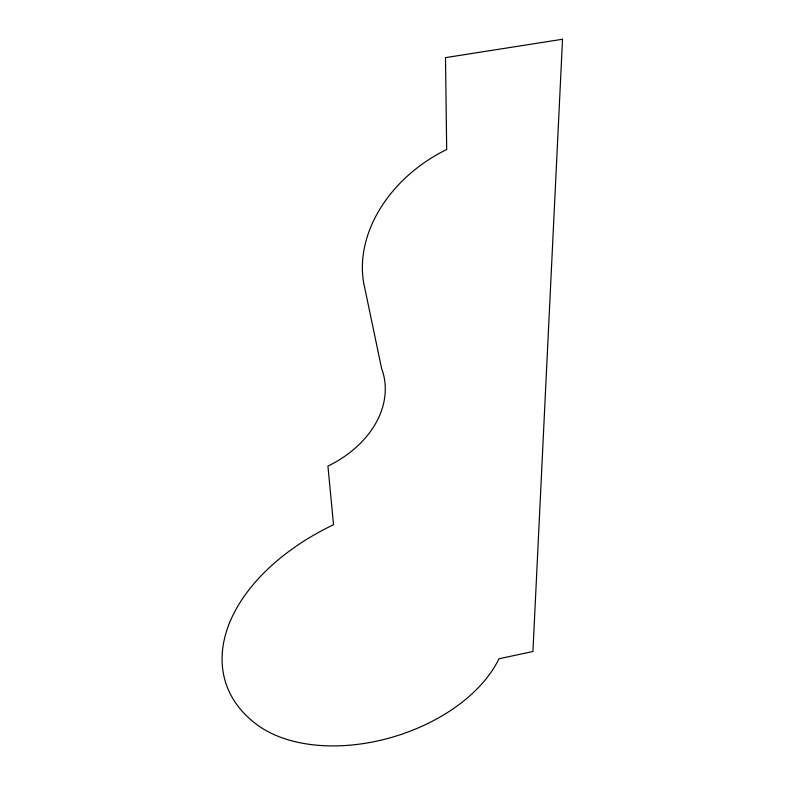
<?xml version="1.0" encoding="UTF-8"?>
<svg xmlns="http://www.w3.org/2000/svg" width="785" height="785" viewBox="0 0 785 785"><rect width="100%" height="100%" fill="white"/><g stroke="black" fill="none" stroke-linecap="round" stroke-linejoin="round"><path stroke-width="1.18" d="M562.531 39.25L532.927 651.511L498.975 658.762A141.192 87.969 -16.8 0 1 389.203 738.067A141.192 87.969 -16.8 0 1 257.725 725.222A190.264 119.83 -18 0 1 333.527 524.733L327.924 466.074A101.775 76.753 -15.6 0 0 381.598 368.43L363.71 283.012A133.008 103.61 -29 0 1 446.685 149.523L445.497 57.639L562.531 39.25"/></g></svg>
